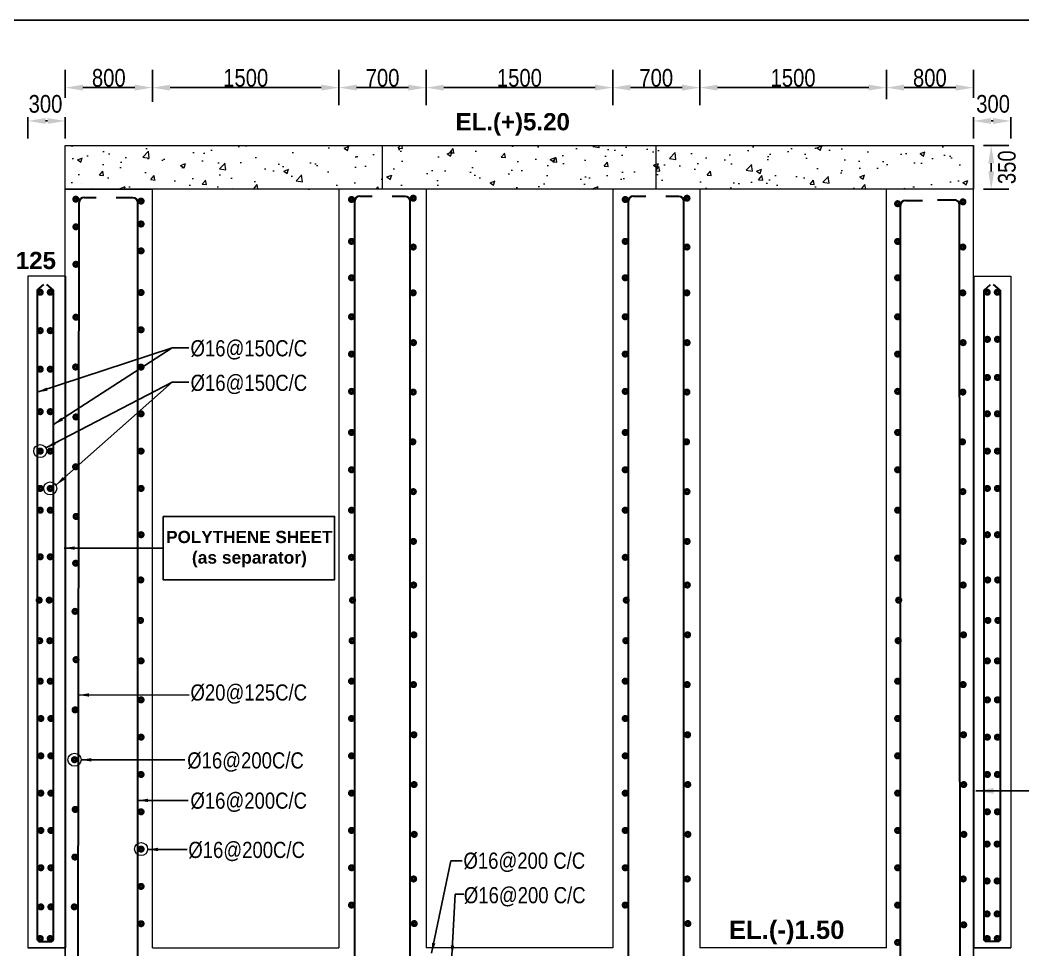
# Model space of a CAD drawing. Extents: x -119161 to 3778985, y -718511 to -30958.
# Drawn here: x 2988497 to 3002122, y -244744 to -232109 of the extents above; entities that cross this region are included whole.
import ezdxf

# ---------------------------------------------------------------- set-up
doc = ezdxf.new("R2010")
doc.units = 0
doc.header["$MEASUREMENT"] = 0
doc.linetypes.add('DASHED2', pattern=[9.525, 6.35, -3.175])
doc.layers.get('DEFPOINTS').update_dxf_attribs({"linetype": 'CONTINUOUS'})
for name, color, linetype, lineweight in [('Dim', 7, 'CONTINUOUS', 9), ('HATCH', 252, 'CONTINUOUS', 5), ('ROD', 1, 'CONTINUOUS', 30)]:
    doc.layers.add(name, color=color, linetype=linetype, lineweight=lineweight)
for name, color, linetype in [('DOTTED', 240, 'DASHED2'), ('LINE', 7, 'CONTINUOUS'), ('TEXT', 10, 'CONTINUOUS'), ('TXT', 7, 'CONTINUOUS')]:
    doc.layers.add(name, color=color, linetype=linetype)
doc.styles.add('ARIAL', font='ARIALN.TTF')
doc.styles.add('DIM', font='isocp3.shx')
doc.styles.add('dimText', font='ARIALN.TTF')
doc.dimstyles.new('dim n_120', dxfattribs={"dimtxt": 240, "dimasz": 240, "dimexe": 240, "dimexo": 150, "dimgap": 100, "dimtad": 2, "dimdec": 0, "dimzin": 0, "dimdsep": 46, "dimtxsty": 'DIM', "dimcen": 350, "dimclrd": 5, "dimclre": 5, "dimclrt": 7, "dimadec": 0, "dimazin": 0, "dimtfac": 1, "dimtdec": 0, "dimtmove": 0, "dimatfit": 3, "dimfxl": 240, "dimfxlon": 1, "dimtolj": 1, "dimtzin": 0, "dimarcsym": 0})
doc.dimstyles.new('dim_70', dxfattribs={"dimtxt": 140, "dimasz": 140, "dimexe": 70, "dimexo": 40, "dimgap": 50, "dimtad": 1, "dimdec": 0, "dimzin": 0, "dimdsep": 46, "dimtxsty": 'ARIAL', "dimcen": 0.09, "dimclrd": 5, "dimclre": 5, "dimclrt": 7, "dimadec": 0, "dimazin": 0, "dimtfac": 1, "dimtdec": 0, "dimtmove": 0, "dimatfit": 3, "dimfxl": 1, "dimtolj": 1, "dimtzin": 0, "dimarcsym": 0})
pattern_1 = [(50, (2236129.66, 2145717.06), (699.32868, -61.18333), [73.125, -804.375]), (355, (2236129.66, 2145717.06), (-135.28255, 733.38733), [58.5, -643.5]), (100.4514, (2236187.94, 2145711.96), (564.04665, 672.20355), [62.14669, -683.61356]), (46.1842, (2236129.7, 2145912.06), (1040.56002, -161.38104), [109.6875, -1206.5625]), (96.6356, (2236216.4, 2145898.6), (911.29614, 949.76492), [93.22003, -1025.42017]), (351.1842, (2236129.7, 2145912.1), (911.2954, 949.76564), [87.75, -965.25]), (21, (2236227.16, 2145863.3), (581.98438, -392.55342), [73.125, -804.375]), (326, (2236227.16, 2145863.3), (237.23245, 707.0213), [58.5, -643.5]), (71.4514, (2236275.66, 2145830.6), (819.21706, 314.46723), [62.14669, -683.61356]), (37.5, (2236129.66, 2145717.06), (11.85586, 324.571507), [0, -635.7, 0, -653.25, 0, -645.9375]), (7.5, (2236129.66, 2145717.06), (256.4928, 384.55142), [0, -372.45, 0, -621.075, 0, -246.1875]), (327.5, (2235912.24, 2145717.06), (520.476875, -21.991), [0, -243.75, 0, -760.5, 0, -1009.125]), (317.5, (2235814.74, 2145717.06), (568.606515, 97.60236), [0, -316.875, 0, -505.05, 0, -716.625])]

# ---------------------------------------------------------------- blocks, each defined once
blk = doc.blocks.new('*D1224')
at = {"layer": 'DEFPOINTS', "color": 0, "lineweight": -2, "ltscale": 50}
for p in [(3001435, -233814), (3001691, -233814), (3001435, -234405)]:
    blk.add_point(p, dxfattribs=at)
at = {"layer": 'Dim', "color": 5, "lineweight": -2, "ltscale": 50}
for p, q in [((3001585, -233814), (3001931, -233814)), ((3001691, -234165), (3001691, -234054)), ((3001585, -234405), (3001931, -234405))]:
    blk.add_line(p, q, dxfattribs=at)
for points in [[(3001651, -234054), (3001731, -234054), (3001691, -233814)], [(3001651, -234165), (3001731, -234165), (3001691, -234405)]]:
    blk.add_solid(points, dxfattribs=at)
at = {"layer": 'Dim', "color": 7, "ltscale": 50, "insert": (3001904, -234109), "char_height": 240, "attachment_point": 5, "rotation": 90, "style": 'dimText'}
blk.add_mtext('\\A1;350', dxfattribs=at)
blk = doc.blocks.new('*D1227')
at = {"layer": 'DEFPOINTS', "color": 0, "lineweight": -2, "ltscale": 50}
for p in [(2987915, -235588), (2988605, -235588), (2988520, -244714)]:
    blk.add_point(p, dxfattribs=at)
at = {"layer": 'Dim', "color": 5, "lineweight": -2, "ltscale": 50}
for p, q in [((2988155, -235588), (2987675, -235588)), ((2987915, -244474), (2987915, -235828)), ((2988155, -244714), (2987675, -244714))]:
    blk.add_line(p, q, dxfattribs=at)
for points in [[(2987875, -235828), (2987955, -235828), (2987915, -235588)], [(2987875, -244474), (2987955, -244474), (2987915, -244714)]]:
    blk.add_solid(points, dxfattribs=at)
at = {"layer": 'Dim', "color": 7, "ltscale": 50, "insert": (2987783, -240151), "char_height": 240, "attachment_point": 5, "rotation": 90, "style": 'dimText'}
blk.add_mtext('\\A1;5650', dxfattribs=at)
blk = doc.blocks.new('*D1228')
at = {"layer": 'DEFPOINTS', "color": 0, "lineweight": -2, "ltscale": 50}
for p in [(2989112, -233027), (2989112, -233317), (2990295, -233370)]:
    blk.add_point(p, dxfattribs=at)
at = {"layer": 'Dim', "color": 5, "lineweight": -2, "ltscale": 50}
for p, q in [((2989112, -233167), (2989112, -232787)), ((2990295, -233220), (2990295, -232787)), ((2990055, -233027), (2989352, -233027))]:
    blk.add_line(p, q, dxfattribs=at)
for points in [[(2989352, -232987), (2989352, -233067), (2989112, -233027)], [(2990055, -232987), (2990055, -233067), (2990295, -233027)]]:
    blk.add_solid(points, dxfattribs=at)
at = {"layer": 'Dim', "color": 7, "ltscale": 50, "insert": (2989703, -232895), "char_height": 240, "attachment_point": 5, "style": 'dimText'}
blk.add_mtext('\\A1;800', dxfattribs=at)
blk = doc.blocks.new('*D1229')
at = {"layer": 'DEFPOINTS', "color": 0, "lineweight": -2, "ltscale": 50}
for p in [(3001449, -233027), (3000266, -233334), (3001449, -233317)]:
    blk.add_point(p, dxfattribs=at)
at = {"layer": 'Dim', "color": 5, "lineweight": -2, "ltscale": 50}
for p, q in [((3000266, -233184), (3000266, -232787)), ((3001449, -233167), (3001449, -232787)), ((3000506, -233027), (3001209, -233027))]:
    blk.add_line(p, q, dxfattribs=at)
for points in [[(3000506, -232987), (3000506, -233067), (3000266, -233027)], [(3001209, -232987), (3001209, -233067), (3001449, -233027)]]:
    blk.add_solid(points, dxfattribs=at)
at = {"layer": 'Dim', "color": 7, "ltscale": 50, "insert": (3000857, -232895), "char_height": 240, "attachment_point": 5, "style": 'dimText'}
blk.add_mtext('\\A1;800', dxfattribs=at)
blk = doc.blocks.new('*D1230')
at = {"layer": 'DEFPOINTS', "color": 0, "lineweight": -2, "ltscale": 50}
for p in [(2994013, -233027), (2992830, -233573), (2994013, -233573)]:
    blk.add_point(p, dxfattribs=at)
at = {"layer": 'Dim', "color": 5, "lineweight": -2, "ltscale": 50}
for p, q in [((2992830, -233267), (2992830, -232787)), ((2994013, -233267), (2994013, -232787)), ((2993070, -233027), (2993773, -233027))]:
    blk.add_line(p, q, dxfattribs=at)
for points in [[(2993070, -232987), (2993070, -233067), (2992830, -233027)], [(2993773, -232987), (2993773, -233067), (2994013, -233027)]]:
    blk.add_solid(points, dxfattribs=at)
at = {"layer": 'Dim', "color": 7, "ltscale": 50, "insert": (2993422, -232895), "char_height": 240, "attachment_point": 5, "style": 'dimText'}
blk.add_mtext('\\A1;700', dxfattribs=at)
blk = doc.blocks.new('*D1231')
at = {"layer": 'DEFPOINTS', "color": 0, "lineweight": -2, "ltscale": 50}
for p in [(2992830, -233027), (2992830, -233213), (2990295, -233295)]:
    blk.add_point(p, dxfattribs=at)
at = {"layer": 'Dim', "color": 5, "lineweight": -2, "ltscale": 50}
for p, q in [((2990295, -233145), (2990295, -232787)), ((2992830, -233063), (2992830, -232787)), ((2990535, -233027), (2992590, -233027))]:
    blk.add_line(p, q, dxfattribs=at)
for points in [[(2990535, -232987), (2990535, -233067), (2990295, -233027)], [(2992590, -232987), (2992590, -233067), (2992830, -233027)]]:
    blk.add_solid(points, dxfattribs=at)
at = {"layer": 'Dim', "color": 7, "ltscale": 50, "insert": (2991563, -232895), "char_height": 240, "attachment_point": 5, "style": 'dimText'}
blk.add_mtext('\\A1;1500', dxfattribs=at)
blk = doc.blocks.new('*D1232')
at = {"layer": 'DEFPOINTS', "color": 0, "lineweight": -2, "ltscale": 50}
for p in [(2988605, -233279), (2989112, -233279), (2989112, -233480)]:
    blk.add_point(p, dxfattribs=at)
at = {"layer": 'Dim', "color": 5, "lineweight": -2, "ltscale": 50}
for p, q in [((2988605, -233429), (2988605, -233720)), ((2988845, -233480), (2988872, -233480)), ((2989112, -233429), (2989112, -233720))]:
    blk.add_line(p, q, dxfattribs=at)
for points in [[(2988845, -233440), (2988845, -233520), (2988605, -233480)], [(2988872, -233440), (2988872, -233520), (2989112, -233480)]]:
    blk.add_solid(points, dxfattribs=at)
at = {"layer": 'Dim', "color": 7, "ltscale": 50, "insert": (2988843, -233249), "char_height": 240, "attachment_point": 5, "style": 'dimText'}
blk.add_mtext('\\A1;300', dxfattribs=at)
blk = doc.blocks.new('*D1233')
at = {"layer": 'DEFPOINTS', "color": 0, "lineweight": -2, "ltscale": 50}
for p in [(3001449, -233279), (3001956, -233279), (3001449, -233480)]:
    blk.add_point(p, dxfattribs=at)
at = {"layer": 'Dim', "color": 5, "lineweight": -2, "ltscale": 50}
for p, q in [((3001449, -233429), (3001449, -233720)), ((3001716, -233480), (3001689, -233480)), ((3001956, -233429), (3001956, -233720))]:
    blk.add_line(p, q, dxfattribs=at)
for points in [[(3001689, -233440), (3001689, -233520), (3001449, -233480)], [(3001716, -233440), (3001716, -233520), (3001956, -233480)]]:
    blk.add_solid(points, dxfattribs=at)
at = {"layer": 'Dim', "color": 7, "ltscale": 50, "insert": (3001716, -233249), "char_height": 240, "attachment_point": 5, "style": 'dimText'}
blk.add_mtext('\\A1;300', dxfattribs=at)
blk = doc.blocks.new('*D1236')
at = {"layer": 'DEFPOINTS', "color": 0, "lineweight": -2, "ltscale": 50}
for p in [(2997731, -233027), (2996548, -233573), (2997731, -233573)]:
    blk.add_point(p, dxfattribs=at)
at = {"layer": 'Dim', "color": 5, "lineweight": -2, "ltscale": 50}
for p, q in [((2996548, -233267), (2996548, -232787)), ((2997731, -233267), (2997731, -232787)), ((2996788, -233027), (2997491, -233027))]:
    blk.add_line(p, q, dxfattribs=at)
for points in [[(2996788, -232987), (2996788, -233067), (2996548, -233027)], [(2997491, -232987), (2997491, -233067), (2997731, -233027)]]:
    blk.add_solid(points, dxfattribs=at)
at = {"layer": 'Dim', "color": 7, "ltscale": 50, "insert": (2997140, -232895), "char_height": 240, "attachment_point": 5, "style": 'dimText'}
blk.add_mtext('\\A1;700', dxfattribs=at)
blk = doc.blocks.new('*D1237')
at = {"layer": 'DEFPOINTS', "color": 0, "lineweight": -2, "ltscale": 50}
for p in [(2996548, -233027), (2996548, -233213), (2994013, -233295)]:
    blk.add_point(p, dxfattribs=at)
at = {"layer": 'Dim', "color": 5, "lineweight": -2, "ltscale": 50}
for p, q in [((2994013, -233145), (2994013, -232787)), ((2996548, -233063), (2996548, -232787)), ((2994253, -233027), (2996308, -233027))]:
    blk.add_line(p, q, dxfattribs=at)
for points in [[(2994253, -232987), (2994253, -233067), (2994013, -233027)], [(2996308, -232987), (2996308, -233067), (2996548, -233027)]]:
    blk.add_solid(points, dxfattribs=at)
at = {"layer": 'Dim', "color": 7, "ltscale": 50, "insert": (2995281, -232895), "char_height": 240, "attachment_point": 5, "style": 'dimText'}
blk.add_mtext('\\A1;1500', dxfattribs=at)
blk = doc.blocks.new('*D1238')
at = {"layer": 'DEFPOINTS', "color": 0, "lineweight": -2, "ltscale": 50}
for p in [(3000266, -233027), (3000266, -233213), (2997731, -233295)]:
    blk.add_point(p, dxfattribs=at)
at = {"layer": 'Dim', "color": 5, "lineweight": -2, "ltscale": 50}
for p, q in [((2997731, -233145), (2997731, -232787)), ((3000266, -233063), (3000266, -232787)), ((2997971, -233027), (3000026, -233027))]:
    blk.add_line(p, q, dxfattribs=at)
for points in [[(2997971, -232987), (2997971, -233067), (2997731, -233027)], [(3000026, -232987), (3000026, -233067), (3000266, -233027)]]:
    blk.add_solid(points, dxfattribs=at)
at = {"layer": 'Dim', "color": 7, "ltscale": 50, "insert": (2998999, -232895), "char_height": 240, "attachment_point": 5, "style": 'dimText'}
blk.add_mtext('\\A1;1500', dxfattribs=at)

msp = doc.modelspace()

# ---------------------------------------------------------------- hatches: boundary and pattern name
at = {"layer": 'HATCH'}
h = msp.add_hatch(dxfattribs=at)
h.set_pattern_fill('AR-CONC,_O', color=2, scale=97.5)
h.set_pattern_definition(pattern_1)
h.paths.add_polyline_path([(2993421.6, -234405.1), (2993421.6, -233813.6), (2989112, -233813.6), (2989112, -234405.1)])
h = msp.add_hatch(dxfattribs=at)
h.set_pattern_fill('AR-CONC,_O', color=2, scale=97.5)
h.set_pattern_definition(pattern_1)
h.paths.add_polyline_path([(2997139.6, -234405.1), (2997139.6, -233813.6), (2993421.6, -233813.6), (2993421.6, -234405.1)])
h = msp.add_hatch(dxfattribs=at)
h.set_pattern_fill('AR-CONC,_O', color=2, scale=97.5)
h.set_pattern_definition(pattern_1)
h.paths.add_polyline_path([(2997139.6, -233813.6), (2997139.6, -234405.1), (3001448.9, -234405.1), (3001448.9, -233813.6)])

# ---------------------------------------------------------------- linework, layer by layer
at = {"layer": 'Dim', "color": 8, "ltscale": 50}
for p, q in [((2990245, -233817.1, 0), (2990245, -233817.1, 0)), ((2991068.3, -233822.3, 0), (2991068.3, -233822.3, 0)), ((2989331.7, -234334.6, 0), (2989331.7, -234334.6, 0)), ((2989468.8, -234394.4, 0), (2989468.8, -234394.4, 0)), ((2991047.8, -234384.8, 0), (2991047.8, -234384.8, 0)), ((2991385, -234394.4, 0), (2991385, -234394.4, 0)), ((2992773.8, -234396.2, 0), (2992773.8, -234396.2, 0)), ((2995215.7, -234378.7, 0), (2995215.7, -234378.7, 0))]:
    msp.add_line(p, q, dxfattribs=at)
at = {"layer": 'Dim', "ltscale": 50, "elevation": 0}
for points in [[(2989112, -235588.1), (2989111.9, -244714.1), (2988604.9, -244714.1)], [(3001448.9, -235588.1), (3001449, -244714.1), (3001956, -244714.1)]]:
    msp.add_lwpolyline(points, dxfattribs=at)
at = {"layer": 'Dim'}
for centre in [(2988771.5, -237966, 0), (2988907.7, -238473, 0), (2989236.4, -242159.2, 0), (2990141.4, -243374, 0)]:
    msp.add_circle(centre, 88.9, dxfattribs=at)
at = {"layer": 'DOTTED', "linetype": 'ByBlock', "ltscale": 10, "elevation": 0}
msp.add_lwpolyline([(2990441.2, -238853.8), (2992769.8, -238853.8), (2992769.8, -239713.6), (2990441.2, -239713.6)], close=True, dxfattribs=at)
at = {"layer": 'LINE', "lineweight": 18}
for p, q in [((2989111.9, -244464.6, 0), (2989112, -233813.6, 0)), ((2989112, -234405.1, 0), (2990294.9, -234405.1, 0)), ((2989112, -234405.1, 0), (2990294.9, -234405.1, 0)), ((2990294.9, -244714.1, 0), (2990294.9, -234405.1, 0)), ((3000266, -244714.1, 0), (3000266, -234405.1, 0)), ((3001449, -244714.1, 0), (3001448.9, -234405.1, 0)), ((2988604.9, -235588.1, 0), (2988604.9, -244714.1, 0)), ((2989078.1, -235588.1, 0), (2988604.9, -235588.1, 0)), ((2989112, -235588.1, 0), (2988604.9, -235588.1, 0)), ((3001448.9, -235588.1, 0), (3001956, -235588.1, 0)), ((3001956, -235588.1, 0), (3001956, -244714.1, 0)), ((2989111.9, -244460.6, 0), (2989111.9, -244714.1, 0)), ((2989111.9, -244460.6, 0), (2989111.9, -244714.1, 0)), ((2990294.9, -244714.1, 0), (2992830, -244714.1, 0)), ((2996548, -244714.1, 0), (2994013, -244714.1, 0)), ((3000266, -244714.1, 0), (2997731, -244714.1, 0))]:
    msp.add_line(p, q, dxfattribs=at)
at = {"layer": 'LINE', "ltscale": 0.5}
msp.add_line((3001448.9, -233813.6, 0), (3001448.9, -234405.1, 0), dxfattribs=at)
at = {"layer": 'LINE', "lineweight": 30}
for p, q in [((2989112, -235588.1, 0), (2989112.1, -244714.1, 0)), ((3001448.9, -235588.1, 0), (3001449, -244714.1, 0))]:
    msp.add_line(p, q, dxfattribs=at)
at = {"layer": 'LINE'}
for p, q in [((2989111.9, -244714.1, 0), (2989111.9, -246108.4, 0)), ((3001449, -244714.1, 0), (3001449, -246108.4, 0))]:
    msp.add_line(p, q, dxfattribs=at)
at = {"layer": 'LINE', "elevation": 0}
msp.add_lwpolyline([(3013566.8, -270127.2), (2959803.4, -270127.2), (2959803.4, -232108.7), (3013566.8, -232108.7)], close=True, dxfattribs=at)
at = {"layer": 'LINE', "lineweight": 18, "elevation": 0}
for points in [[(2989112, -233813.6), (3001448.9, -233813.6)], [(2993421.6, -234405.1), (2993421.6, -233813.6)], [(2997139.6, -234405.1), (2997139.6, -233813.6)], [(3001448.9, -234405.1), (2989112, -234405.1)], [(2992830, -234405.1), (2992830, -244714.1)], [(2994013, -234405.1), (2994013, -244714.1)], [(2996548, -234405.1), (2996548, -244714.1)], [(2997731, -234405.1), (2997731, -244714.1)], [(2988604.9, -244714.1), (2989111.9, -244714.1)], [(3001956, -244714.1), (3001449, -244714.1)]]:
    msp.add_lwpolyline(points, dxfattribs=at)
at = {"layer": 'ROD'}
for p, q in [((2989288, -245793.2, 0), (2989298.6, -234586.8, 0)), ((2989366.2, -234519.3, 0), (2989532.6, -234519.3, 0)), ((2990030, -234523.9, 0), (2989805, -234523.9, 0)), ((2990097.6, -245728.2, 0), (2990097.6, -234591.5, 0)), ((2993043.9, -245693.8, 0), (2993043.9, -234569.5, 0)), ((2993111.5, -234501.9, 0), (2993281.2, -234501.9, 0)), ((2993729.9, -234506.7, 0), (2993551.5, -234506.7, 0)), ((2993797.5, -245693.8, 0), (2993797.5, -234574.3, 0)), ((2996761.9, -245693.8, 0), (2996761.9, -234569.5, 0)), ((2996829.5, -234501.9, 0), (2996999.2, -234501.9, 0)), ((2997447.9, -234506.7, 0), (2997269.5, -234506.7, 0)), ((2997515.5, -245693.8, 0), (2997515.5, -234574.3, 0)), ((3000525.2, -234559.4, 0), (3000758.4, -234559.4, 0)), ((3001192, -234556.5, 0), (3000962.6, -234557.8, 0)), ((3000457.6, -245728.2, 0), (3000457.6, -234627, 0)), ((3001270.6, -245793.2, 0), (3001260, -234624.1, 0)), ((2988731.7, -235781.3, 0), (2988820.7, -235700.2, 0)), ((2988951.4, -235781.3, 0), (2988862.4, -235700.2, 0)), ((3001593.2, -235781.3, 0), (3001682.2, -235700.2, 0)), ((3001812.9, -235781.3, 0), (3001723.9, -235700.2, 0))]:
    msp.add_line(p, q, dxfattribs=at)
at = {"layer": 'ROD', "const_width": 51.9, "elevation": 0}
for points in [[(2989275.2, -234533.9, -1), (2989234, -234551, -1)], [(2990162.6, -234561.7, -1), (2990120.2, -234575.8, -1)], [(2992979.3, -234539.7, 1), (2993021.6, -234553.8, 1)], [(2993818.7, -234521.3, 1), (2993859.9, -234538.4, 1)], [(2996697.3, -234539.7, 1), (2996739.6, -234553.8, 1)], [(2997536.7, -234521.3, 1), (2997577.9, -234538.4, 1)], [(3000398.4, -234597.2, 1), (3000440.7, -234611.3, 1)], [(3001285.7, -234570.7, 1), (3001326.9, -234587.8, 1)], [(2989276.8, -234910, -1), (2989235.5, -234927.1, -1)], [(2990162.6, -234873, -1), (2990120.2, -234887.1, -1)], [(2992979.3, -235109.3, 1), (2993021.6, -235123.4, 1)], [(2993818.7, -235184.4, 1), (2993859.9, -235201.5, 1)], [(2996697.3, -235109.3, 1), (2996739.6, -235123.4, 1)], [(2997536.7, -235184.4, 1), (2997577.9, -235201.5, 1)], [(3000398.4, -235109.3, 1), (3000440.7, -235123.4, 1)], [(3001285.7, -235184.4, 1), (3001326.9, -235201.5, 1)], [(2990162.6, -235238.6, -1), (2990120.2, -235252.7, -1)], [(2989276.8, -235419.4, -1), (2989235.5, -235436.5, -1)], [(2992979.3, -235603.5, 1), (2993021.6, -235617.6, 1)], [(2996697.3, -235603.5, 1), (2996739.6, -235617.6, 1)], [(3000398.4, -235603.5, 1), (3000440.7, -235617.6, 1)], [(2988792.7, -235800.4, -1), (2988750.3, -235814.5, -1)], [(2988928.9, -235800.4, -1), (2988886.5, -235814.5, -1)], [(2990162.6, -235804.3, -1), (2990120.2, -235818.4, -1)], [(2993817.2, -235806.9, 1), (2993858.4, -235824, 1)], [(2997535.2, -235806.9, 1), (2997576.4, -235824, 1)], [(3001284.2, -235806.9, 1), (3001325.4, -235824, 1)], [(3001615.7, -235800.4, 1), (3001658, -235814.5, 1)], [(3001751.9, -235800.4, 1), (3001794.3, -235814.5, 1)], [(2989276.8, -236138, -1), (2989235.5, -236155.1, -1)], [(2992979.3, -236133.3, 1), (2993021.6, -236147.4, 1)], [(2996697.3, -236133.3, 1), (2996739.6, -236147.4, 1)], [(3000398.4, -236133.3, 1), (3000440.7, -236147.4, 1)], [(2988792.7, -236322.1, -1), (2988750.3, -236336.2, -1)], [(2988928.9, -236322.1, -1), (2988886.5, -236336.2, -1)], [(2990162.6, -236310.3, -1), (2990120.2, -236324.4, -1)], [(2993821, -236483.7, 1), (2993862.2, -236500.8, 1)], [(2997539, -236483.7, 1), (2997580.2, -236500.8, 1)], [(3001288, -236483.7, 1), (3001329.2, -236500.8, 1)], [(3001617.4, -236440.1, 1), (3001659.7, -236454.2, 1)], [(3001753.6, -236440.1, 1), (3001795.9, -236454.2, 1)], [(2992979.3, -236640.3, 1), (2993021.6, -236654.4, 1)], [(2996697.3, -236640.3, 1), (2996739.6, -236654.4, 1)], [(3000398.4, -236640.3, 1), (3000440.7, -236654.4, 1)], [(2989272.9, -236814.8, -1), (2989231.7, -236831.9, -1)], [(2990162.6, -236817.3, -1), (2990120.2, -236831.4, -1)], [(2988792.7, -236846, -1), (2988750.3, -236860.1, -1)], [(2988928.9, -236846, -1), (2988886.5, -236860.1, -1)], [(3001617.4, -236958.5, 1), (3001659.7, -236972.6, 1)], [(3001753.6, -236958.5, 1), (3001795.9, -236972.6, 1)], [(2992979.3, -237147.3, 1), (2993021.6, -237161.4, 1)], [(2993818.4, -237155.2, 1), (2993859.6, -237172.3, 1)], [(2996697.3, -237147.3, 1), (2996739.6, -237161.4, 1)], [(2997536.4, -237155.2, 1), (2997577.6, -237172.3, 1)], [(3000398.4, -237147.3, 1), (3000440.7, -237161.4, 1)], [(3001285.4, -237155.2, 1), (3001326.6, -237172.3, 1)], [(2988792.7, -237423.1, -1), (2988750.3, -237437.2, -1)], [(2988928.9, -237423.1, -1), (2988886.5, -237437.2, -1)], [(2989276.8, -237493.4, -1), (2989235.5, -237510.5, -1)], [(2990162.6, -237451.9, -1), (2990120.2, -237466.1, -1)], [(3001617.4, -237451.9, 1), (3001659.7, -237466.1, 1)], [(3001753.6, -237451.9, 1), (3001795.9, -237466.1, 1)], [(2992979.3, -237705.4, 1), (2993021.6, -237719.6, 1)], [(2996697.3, -237705.4, 1), (2996739.6, -237719.6, 1)], [(3000398.4, -237705.4, 1), (3000440.7, -237719.6, 1)], [(2993813.2, -237831.4, 1), (2993854.4, -237848.5, 1)], [(2997531.2, -237831.4, 1), (2997572.4, -237848.5, 1)], [(3001280.2, -237831.4, 1), (3001321.5, -237848.5, 1)], [(2988792.7, -237958.9, -1), (2988750.3, -237973.1, -1)], [(2988928.9, -237958.9, -1), (2988886.5, -237973.1, -1)], [(2990162.6, -237958.9, -1), (2990120.2, -237973.1, -1)], [(3001617.4, -237958.9, 1), (3001659.7, -237973.1, 1)], [(3001753.6, -237958.9, 1), (3001795.9, -237973.1, 1)], [(2989272.9, -238170.2, -1), (2989231.7, -238187.3, -1)], [(2992979.3, -238212.4, 1), (2993021.6, -238226.6, 1)], [(2996697.3, -238212.4, 1), (2996739.6, -238226.6, 1)], [(3000398.4, -238212.4, 1), (3000440.7, -238226.6, 1)], [(2988792.7, -238465.9, -1), (2988750.3, -238480.1, -1)], [(2988928.9, -238465.9, -1), (2988886.5, -238480.1, -1)], [(2990162.6, -238465.9, -1), (2990120.2, -238480.1, -1)], [(3001617.4, -238465.9, 1), (3001659.7, -238480.1, 1)], [(3001753.6, -238465.9, 1), (3001795.9, -238480.1, 1)], [(2993818.9, -238508.3, 1), (2993860.1, -238525.4, 1)], [(2997536.9, -238508.3, 1), (2997578.1, -238525.4, 1)], [(3001285.9, -238508.3, 1), (3001327.1, -238525.4, 1)], [(2988792.7, -238761.9, -1), (2988750.3, -238776, -1)], [(2988928.9, -238761.9, -1), (2988886.5, -238776, -1)], [(2989279, -238845.6, -1), (2989237.8, -238862.7, -1)], [(2992979.3, -238761.9, 1), (2993021.6, -238776, 1)], [(2996697.3, -238761.9, 1), (2996739.6, -238776, 1)], [(3000398.4, -238761.9, 1), (3000440.7, -238776, 1)], [(2990162.6, -239094.9, -1), (2990120.2, -239109, -1)], [(3001617.4, -239094.9, 1), (3001659.7, -239109, 1)], [(3001753.6, -239094.9, 1), (3001795.9, -239109, 1)], [(2993820.9, -239184.3, 1), (2993862.1, -239201.4, 1)], [(2997538.9, -239184.3, 1), (2997580.1, -239201.4, 1)], [(3001287.9, -239184.3, 1), (3001329.1, -239201.4, 1)], [(2988792.7, -239395.2, -1), (2988750.3, -239409.3, -1)], [(2988928.9, -239395.2, -1), (2988886.5, -239409.3, -1)], [(2992979.3, -239402.3, 1), (2993021.6, -239416.4, 1)], [(2996697.3, -239402.3, 1), (2996739.6, -239416.4, 1)], [(3000398.4, -239412.2, 1), (3000440.7, -239426.3, 1)], [(2989273.1, -239481.2, -1), (2989231.9, -239498.3, -1)], [(2990158.9, -239709.8, -1), (2990116.6, -239723.9, -1)], [(2993823.4, -239777, 1), (2993864.6, -239794.1, 1)], [(2997541.4, -239777, 1), (2997582.6, -239794.1, 1)], [(3001290.4, -239777, 1), (3001331.6, -239794.1, 1)], [(3001621, -239709.8, 1), (3001663.4, -239723.9, 1)], [(3001757.2, -239709.8, 1), (3001799.6, -239723.9, 1)], [(2988778.5, -239984.5, -1), (2988736.2, -239998.6, -1)], [(2988914.8, -239984.5, -1), (2988872.4, -239998.6, -1)], [(2992993.4, -239984.5, 1), (2993035.7, -239998.6, 1)], [(2996711.4, -239984.5, 1), (2996753.7, -239998.6, 1)], [(3000412.5, -239984.5, 1), (3000454.8, -239998.6, 1)], [(2989265, -240136.6, -1), (2989222.7, -240150.7, -1)], [(2990155.5, -240259.2, -1), (2990113.2, -240273.3, -1)], [(3001624.4, -240259.2, 1), (3001666.7, -240273.3, 1)], [(3001760.6, -240259.2, 1), (3001803, -240273.3, 1)], [(2993827, -240453.8, 1), (2993868.2, -240470.9, 1)], [(2997545, -240453.8, 1), (2997586.2, -240470.9, 1)], [(3001294, -240453.8, 1), (3001335.2, -240470.9, 1)], [(2988785.6, -240535, -1), (2988743.3, -240549.1, -1)], [(2988921.8, -240535, -1), (2988879.5, -240549.1, -1)], [(2992986.3, -240535, 1), (2993028.7, -240549.1, 1)], [(2996704.3, -240535, 1), (2996746.7, -240549.1, 1)], [(3000405.4, -240535, 1), (3000447.8, -240549.1, 1)], [(2989278.1, -240791.3, -1), (2989236.9, -240808.4, -1)], [(2990162.6, -240809.6, -1), (2990120.2, -240823.7, -1)], [(3001617.4, -240809.6, 1), (3001659.7, -240823.7, 1)], [(3001753.6, -240809.6, 1), (3001795.9, -240823.7, 1)], [(2988792.7, -241085.4, -1), (2988750.3, -241099.6, -1)], [(2988928.9, -241085.4, -1), (2988886.5, -241099.6, -1)], [(2992979.3, -241085.4, 1), (2993021.6, -241099.6, 1)], [(2993821.5, -241129.9, 1), (2993862.7, -241147, 1)], [(2996697.3, -241085.4, 1), (2996739.6, -241099.6, 1)], [(2997539.5, -241129.9, 1), (2997580.7, -241147, 1)], [(3000398.4, -241085.4, 1), (3000440.7, -241099.6, 1)], [(3001288.5, -241129.9, 1), (3001329.7, -241147, 1)], [(2990162.6, -241338.9, -1), (2990120.2, -241353.1, -1)], [(3001617.4, -241338.9, 1), (3001659.7, -241353.1, 1)], [(3001753.6, -241338.9, 1), (3001795.9, -241353.1, 1)], [(2988801.1, -241592.4, -1), (2988758.8, -241606.6, -1)], [(2988937.3, -241592.4, -1), (2988895, -241606.6, -1)], [(2989265.7, -241473.5, -1), (2989224.5, -241490.6, -1)], [(2992979.3, -241592.4, 1), (2993021.6, -241606.6, 1)], [(2996697.3, -241592.4, 1), (2996739.6, -241606.6, 1)], [(3000398.4, -241592.4, 1), (3000440.7, -241606.6, 1)], [(2990162.6, -241845.9, -1), (2990120.2, -241860.1, -1)], [(2993827, -241811.7, 1), (2993868.3, -241828.8, 1)], [(2997545, -241811.7, 1), (2997586.3, -241828.8, 1)], [(3001294.1, -241811.7, 1), (3001335.3, -241828.8, 1)], [(3001617.4, -241845.9, 1), (3001659.7, -241860.1, 1)], [(3001753.6, -241845.9, 1), (3001795.9, -241860.1, 1)], [(2988801.1, -242099.4, -1), (2988758.8, -242113.6, -1)], [(2988937.3, -242099.4, -1), (2988895, -242113.6, -1)], [(2992979.3, -242099.4, 1), (2993021.6, -242113.6, 1)], [(2996697.3, -242099.4, 1), (2996739.6, -242113.6, 1)], [(3000398.4, -242099.4, 1), (3000440.7, -242113.6, 1)], [(2989257, -242150.7, -1), (2989215.8, -242167.8, -1)], [(2990162.6, -242352.9, -1), (2990120.2, -242367.1, -1)], [(3001617.4, -242352.9, 1), (3001659.7, -242367.1, 1)], [(3001753.6, -242352.9, 1), (3001795.9, -242367.1, 1)], [(2993829.5, -242488.4, 1), (2993870.7, -242505.5, 1)], [(2997547.5, -242488.4, 1), (2997588.7, -242505.5, 1)], [(3001296.5, -242488.4, 1), (3001337.7, -242505.5, 1)], [(2988801.1, -242606.4, -1), (2988758.8, -242620.6, -1)], [(2988937.3, -242606.4, -1), (2988895, -242620.6, -1)], [(2992979.3, -242606.4, 1), (2993021.6, -242620.6, 1)], [(2996697.3, -242606.4, 1), (2996739.6, -242620.6, 1)], [(3000398.4, -242606.4, 1), (3000440.7, -242620.6, 1)], [(2989266.7, -242826.5, -1), (2989225.5, -242843.6, -1)], [(2990162.6, -242859.9, -1), (2990120.2, -242874.1, -1)], [(3001617.4, -242859.9, 1), (3001659.7, -242874.1, 1)], [(3001753.6, -242859.9, 1), (3001795.9, -242874.1, 1)], [(2988801.1, -243113.4, -1), (2988758.8, -243127.6, -1)], [(2988937.3, -243113.4, -1), (2988895, -243127.6, -1)], [(2992979.3, -243113.4, 1), (2993021.6, -243127.6, 1)], [(2993831.3, -243165.1, 1), (2993872.6, -243182.2, 1)], [(2996697.3, -243113.4, 1), (2996739.6, -243127.6, 1)], [(2997549.3, -243165.1, 1), (2997590.6, -243182.2, 1)], [(3000398.4, -243113.4, 1), (3000440.7, -243127.6, 1)], [(3001298.4, -243165.1, 1), (3001339.6, -243182.2, 1)], [(2990162.6, -243366.9, -1), (2990120.2, -243381.1, -1)], [(3001613.5, -243298.4, 1), (3001655.8, -243312.5, 1)], [(3001749.7, -243298.4, 1), (3001792, -243312.5, 1)], [(2989262.8, -243473.5, -1), (2989221.6, -243490.6, -1)], [(2988801.1, -243620.4, -1), (2988758.8, -243634.6, -1)], [(2988937.3, -243620.4, -1), (2988895, -243634.6, -1)], [(2992979.3, -243620.4, 1), (2993021.6, -243634.6, 1)], [(2996697.3, -243620.4, 1), (2996739.6, -243634.6, 1)], [(3000398.4, -243620.4, 1), (3000440.7, -243634.6, 1)], [(2993823.5, -243771.3, 1), (2993864.7, -243788.4, 1)], [(2997541.5, -243771.3, 1), (2997582.7, -243788.4, 1)], [(3001290.5, -243771.3, 1), (3001331.8, -243788.4, 1)], [(2990162.6, -243873.9, -1), (2990120.2, -243888.1, -1)], [(3001613.5, -243800.1, 1), (3001655.8, -243814.2, 1)], [(3001749.7, -243800.1, 1), (3001792, -243814.2, 1)], [(2988801.1, -244152.5, -1), (2988758.8, -244166.6, -1)], [(2988937.3, -244152.5, -1), (2988895, -244166.6, -1)], [(2989254.5, -244150.6, -1), (2989213.3, -244167.7, -1)], [(2992979.3, -244127.4, 1), (2993021.6, -244141.6, 1)], [(2996697.3, -244127.4, 1), (2996739.6, -244141.6, 1)], [(3000398.4, -244127.4, 1), (3000440.7, -244141.6, 1)], [(3001613.5, -244262.1, -1), (3001655.8, -244247.9, -1)], [(3001749.7, -244262.1, -1), (3001792, -244247.9, -1)], [(2990162.6, -244395.1, 1), (2990120.2, -244380.9, 1)], [(2993831.3, -244394.6, -1), (2993872.6, -244377.5, -1)], [(2997549.3, -244394.6, -1), (2997590.6, -244377.5, -1)], [(3001296.1, -244395.2, 1), (3001338.4, -244409.3, 1)], [(2988792.7, -244581.9, -1), (2988750.3, -244596, -1)], [(2988928.9, -244581.9, -1), (2988886.5, -244596, -1)], [(3001615.7, -244581.9, 1), (3001658, -244596, 1)], [(3001751.9, -244581.9, 1), (3001794.3, -244596, 1)], [(3000398.4, -244648.6, -1), (3000440.7, -244634.4, -1)]]:
    msp.add_lwpolyline(points, format="xyb", close=True, dxfattribs=at)
at = {"layer": 'ROD', "elevation": 0}
for points in [[(2988731.7, -235781.3), (2988731.7, -244597.4, 0.4142136), (2988765.5, -244631.2), (2988834.1, -244631.2)], [(2988835.1, -244631.2), (2988917.6, -244631.2, 0.4142136), (2988951.4, -244597.4), (2988951.4, -235781.3)], [(3001760.2, -244631.2), (3001627, -244631.2, -0.4142136), (3001593.2, -244597.4), (3001593.2, -235781.3)], [(3001812.9, -235781.3), (3001812.9, -244597.4, -0.4142136), (3001779.1, -244631.2), (3001710.5, -244631.2)]]:
    msp.add_lwpolyline(points, format="xyb", dxfattribs=at)
at = {"layer": 'ROD'}
for centre, start, end in [((2989366.2, -234586.9, 0), 90, 179.94562), ((2990030, -234591.5, 0), 0, 90), ((2993111.5, -234569.5, 0), 90, 180), ((2993729.9, -234574.3, 0), 0, 90), ((2996829.5, -234569.5, 0), 90, 180), ((2997447.9, -234574.3, 0), 0, 90), ((3000525.2, -234627, 0), 90, 180), ((3001192.4, -234624.1, 0), 0.05438, 90.3143)]:
    msp.add_arc(centre, 67.6, start, end, dxfattribs=at)

# ---------------------------------------------------------------- texts
at = {"layer": 'TEXT', "color": 6, "width": 4950.937, "attachment_point": 6, "style": 'ARIAL'}
for s, insert, char_height in [('{\\fArial|b1|i0|c0|p34;\\H0.9231x;EL.(+)5.20}', (2995966.8, -233525.7, 0), 253.5), ('{\\fArial|b1|i0|c0|p34;\\H0.9231x;EL.(+)4.125}', (2988984.8, -235410.7, 0), 253.5), ('{\\fArial|b1|i0|c0|p34;\\H0.9231x;EL.(-)1.50}', (2999696.8, -244507.4, 0), 270.4)]:
    msp.add_mtext(s, dxfattribs=dict(at, insert=insert, char_height=char_height))
at = {"layer": 'TXT', "color": 0, "attachment_point": 4, "style": 'ARIAL'}
for s, insert, char_height, width in [('%%C16@150C/C', (2990812.8, -236590.7, 0), 219.7, 1477.593), ('%%C16@150C/C', (2990814, -237060.3, 0), 219.7, 1477.593), ('\\pi29.597;{\\fArial|b1|i0|c0|p34;\\H1.25x;\\C6;POLYTHENE SHEET\\H0.8x;\\P\\pi379.97;\\H1.2701x;(as separator)}', (2990452.3, -239298.1, 0), 133.057, 2296.818), ('%%C20@125C/C', (2990812.3, -241267.9, 0), 219.7, 1477.593), ('%%C16@200C/C', (2990768.2, -242191, 0), 219.7, 1477.593), ('%%C16@200C/C', (2990811.8, -242737.6, 0), 219.7, 1477.593), ('%%C16@200C/C', (2990783.2, -243407, 0), 219.7, 1477.593), ('%%C16@200 C/C', (2994526.5, -244022.4, 0), 219.7, 6180.74)]:
    msp.add_mtext(s, dxfattribs=dict(at, insert=insert, char_height=char_height, width=width))
at = {"layer": 'TXT', "color": 0, "insert": (2994520.8, -243553.4, 0), "char_height": 219.7, "attachment_point": 4, "style": 'ARIAL'}
msp.add_mtext('%%C16@200 C/C', dxfattribs=at)

# ---------------------------------------------------------------- dimensions: what is measured, and where the dimension line sits
at = {"layer": 'Dim', "ltscale": 50}
for base, p1, p2, text, picture, middle in [((2989111.7, -233027.4, 0), (2990295, -233369.6, 0), (2989111.7, -233317.2, 0), '800', '*D1228', (2989703.4, -232894.8, 0)), ((2992830, -233027.4, 0), (2990295, -233295.2, 0), (2992830, -233212.7, 0), '1500', '*D1231', (2991562.5, -232894.8, 0)), ((2994013.1, -233027.4, 0), (2992830, -233572.6, 0), (2994013.1, -233572.6, 0), '700', '*D1230', (2993421.6, -232894.8, 0)), ((2996548.1, -233027.4, 0), (2994013.1, -233295.2, 0), (2996548.1, -233212.7, 0), '1500', '*D1237', (2995280.6, -232894.8, 0)), ((2997731.2, -233027.4, 0), (2996548.1, -233572.6, 0), (2997731.2, -233572.6, 0), '700', '*D1236', (2997139.6, -232894.8, 0)), ((3000266.2, -233027.4, 0), (2997731.2, -233295.2, 0), (3000266.2, -233212.7, 0), '1500', '*D1238', (2998998.7, -232894.8, 0))]:
    dim = msp.add_linear_dim(base=base, p1=p1, p2=p2, text=text, dimstyle='dim n_120', override={"dimgap": 10, "dimtxsty": 'dimText', "dimtmove": 2}, dxfattribs=at)
    dim.commit()
    dim.dimension.update_dxf_attribs({"geometry": picture, "text_midpoint": middle})
for base, p1, p2, angle, text, picture, middle in [((3001448.9, -233027.4, 0), (3000265.7, -233333.7, 0), (3001448.9, -233317.2, 0), 180, '800', '*D1229', (3000857.3, -232894.8, 0)), ((2987915.1, -235588.1, 0), (2988520.4, -244714.1, 0), (2988604.9, -235588.1, 0), 90, '5650', '*D1227', (2987782.6, -240151.1, 0))]:
    dim = msp.add_linear_dim(base=base, p1=p1, p2=p2, angle=angle, text=text, dimstyle='dim n_120', override={"dimgap": 10, "dimtxsty": 'dimText', "dimtmove": 2}, dxfattribs=at)
    dim.commit()
    dim.dimension.update_dxf_attribs({"geometry": picture, "text_midpoint": middle})
dim = msp.add_linear_dim(base=(2989112, -233480.5, 0), p1=(2988604.9, -233278.8, 0), p2=(2989112, -233278.8, 0), text='300', dimstyle='dim n_120', override={"dimgap": 10, "dimtxsty": 'dimText', "dimtmove": 2}, dxfattribs=at)
dim.commit()
dim.dimension.update_dxf_attribs({"geometry": '*D1232', "text_midpoint": (2988843, -233249.2, 0), "dimtype": 160})
for base, p1, p2, angle, text, picture, middle in [((3001449, -233480.5, 0), (3001956, -233278.8, 0), (3001449, -233278.8, 0), 180, '300', '*D1233', (3001715.7, -233249.2, 0)), ((3001690.7, -233813.6, 0), (3001435, -234405.1, 0), (3001435, -233813.6, 0), 90, '350', '*D1224', (3001904.3, -234109.4, 0))]:
    dim = msp.add_linear_dim(base=base, p1=p1, p2=p2, angle=angle, text=text, dimstyle='dim n_120', override={"dimgap": 10, "dimtxsty": 'dimText', "dimtmove": 2}, dxfattribs=at)
    dim.commit()
    dim.dimension.update_dxf_attribs({"geometry": picture, "text_midpoint": middle, "dimtype": 160})

# ---------------------------------------------------------------- leaders
for points, dimstyle, override in [([(2988731.7, -237167.1, 0), (2990562.9, -236561.2, 0)], 'dim_70', {"dimasz": 140}), ([(2988951.4, -237605.7, 0), (2990562.9, -236561.2, 0), (2990790.5, -236561.2, 0)], 'dim_70', {"dimasz": 140}), ([(2988848.7, -237921.8, 0), (2990562.9, -237031.1, 0), (2990790.5, -237031.1, 0)], 'dim_70', {"dimasz": 140}), ([(2988984.9, -238428.8, 0), (2990562.9, -237031.1, 0), (2990791.3, -237030.8, 0)], 'dim_70', {"dimasz": 140}), ([(2989293.2, -241279.8, 0), (2990794.7, -241280.4, 0)], 'dim_70', {"dimasz": 140}), ([(2989323.6, -242161.1, 0), (2990735.5, -242161.1, 0)], 'dim_70', {"dimasz": 140}), ([(3001482.8, -242583.3, 0), (3003120, -242583.3, 0), (3003120, -243316.3, 0)], 'dim n_120', {"dimgap": 100, "dimtad": 0}), ([(2990097.6, -242712.3, 0), (2990782.3, -242712.3, 0)], 'dim_70', {"dimasz": 140}), ([(2990230.2, -243379.4, 0), (2990765.6, -243377.3, 0)], 'dim_70', {"dimasz": 140})]:
    msp.add_leader(points, dimstyle=dimstyle, override=override, dxfattribs=at)
msp.add_leader([(2989097.8, -239283.7, 0), (2990441.2, -239283.7, 0), (2990396.9, -239283.7, 0)], dimstyle='dim_70', dxfattribs=at)
at = {"layer": 'Dim'}
for points in [[(2994088.2, -244788.9, 0), (2994349.6, -243534.4, 0), (2994501.6, -243534.4, 0)], [(2994364.8, -244824, 0), (2994406.8, -243987.6, 0), (2994526.5, -243987.6, 0)]]:
    msp.add_leader(points, dimstyle='dim_70', dxfattribs=at)

doc.saveas('drawing.dxf')
